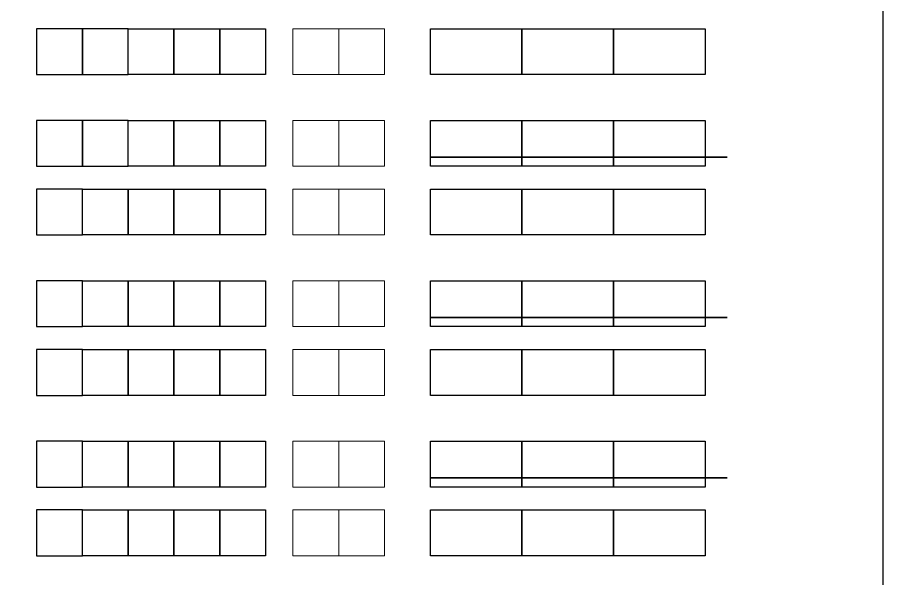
# Model space of a CAD drawing. Header units: millimetres. Extents: x -127141 to 682685, y -1234500 to 49778.
# Drawn here: x 210174 to 682685, y -600000 to -293750 of the extents above; entities that cross this region are included whole.
import ezdxf

# ---------------------------------------------------------------- set-up
doc = ezdxf.new("R2010")
doc.units = ezdxf.units.MM
doc.header["$MEASUREMENT"] = 0
doc.layers.add('A-DO DIEN TICH', color=14, linetype='Continuous', lineweight=0, plot=False)
doc.layers.add('A-TUONG', color=7, linetype='Continuous', lineweight=35)
doc.layers.add('LUOI GIONG', color=160, linetype='Continuous', plot=False)

msp = doc.modelspace()

# ---------------------------------------------------------------- linework, layer by layer
at = {"layer": 'A-DO DIEN TICH'}
for points in [[(360697.5, -300000), (385697.5, -300000), (385697.5, -325000), (360697.5, -325000)], [(385697.5, -300000), (410697.5, -300000), (410697.5, -325000), (385697.5, -325000)], [(360697.5, -350000), (385697.5, -350000), (385697.5, -375000), (360697.5, -375000)], [(385697.5, -350000), (410697.5, -350000), (410697.5, -375000), (385697.5, -375000)], [(360697.5, -387500), (385697.5, -387500), (385697.5, -412500), (360697.5, -412500)], [(385697.5, -387500), (410697.5, -387500), (410697.5, -412500), (385697.5, -412500)], [(360697.5, -437500), (385697.5, -437500), (385697.5, -462500), (360697.5, -462500)], [(385697.5, -437500), (410697.5, -437500), (410697.5, -462500), (385697.5, -462500)], [(360697.5, -475000), (385697.5, -475000), (385697.5, -500000), (360697.5, -500000)], [(385697.5, -475000), (410697.5, -475000), (410697.5, -500000), (385697.5, -500000)], [(360697.5, -525000), (385697.5, -525000), (385697.5, -550000), (360697.5, -550000)], [(385697.5, -525000), (410697.5, -525000), (410697.5, -550000), (385697.5, -550000)], [(360697.5, -562500), (385697.5, -562500), (385697.5, -587500), (360697.5, -587500)], [(385697.5, -562500), (410697.5, -562500), (410697.5, -587500), (385697.5, -587500)]]:
    msp.add_lwpolyline(points, close=True, dxfattribs=at)
at = {"layer": 'A-TUONG'}
for points in [[(435697.5, -370000), (597851, -370000)], [(435697.5, -457500), (597851, -457500)], [(435697.5, -545000), (597851, -545000)]]:
    msp.add_lwpolyline(points, dxfattribs=at)
at = {"layer": 'Defpoints', "color": 2}
msp.add_lwpolyline([(-127141.3, 49777.6), (682684.8, 49777.6), (682684.8, -944114.4), (-127141.3, -944114.4)], close=True, dxfattribs=at)
at = {"layer": 'LUOI GIONG'}
for points in [[(220697.5, -325000), (245697.5, -325000), (245697.5, -300000), (220697.5, -300000)], [(245697.5, -325000), (270697.5, -325000), (270697.5, -300000), (245697.5, -300000)], [(270697.5, -300000), (295697.5, -300000), (295697.5, -325000), (270697.5, -325000)], [(295697.5, -300000), (320697.5, -300000), (320697.5, -325000), (295697.5, -325000)], [(320697.5, -300000), (345697.5, -300000), (345697.5, -325000), (320697.5, -325000)], [(435697.5, -300000), (485697.5, -300000), (485697.5, -325000), (435697.5, -325000)], [(485697.5, -300000), (535697.5, -300000), (535697.5, -325000), (485697.5, -325000)], [(535697.5, -300000), (585697.5, -300000), (585697.5, -325000), (535697.5, -325000)], [(220697.5, -375000), (245697.5, -375000), (245697.5, -350000), (220697.5, -350000)], [(245697.5, -375000), (270697.5, -375000), (270697.5, -350000), (245697.5, -350000)], [(270697.5, -350000), (295697.5, -350000), (295697.5, -375000), (270697.5, -375000)], [(295697.5, -350000), (320697.5, -350000), (320697.5, -375000), (295697.5, -375000)], [(320697.5, -350000), (345697.5, -350000), (345697.5, -375000), (320697.5, -375000)], [(435697.5, -350000), (485697.5, -350000), (485697.5, -375000), (435697.5, -375000)], [(485697.5, -350000), (535697.5, -350000), (535697.5, -375000), (485697.5, -375000)], [(535697.5, -350000), (585697.5, -350000), (585697.5, -375000), (535697.5, -375000)], [(220697.5, -412500), (245697.5, -412500), (245697.5, -387500), (220697.5, -387500)], [(245697.5, -387500), (270697.5, -387500), (270697.5, -412500), (245697.5, -412500)], [(270697.5, -387500), (295697.5, -387500), (295697.5, -412500), (270697.5, -412500)], [(295697.5, -387500), (320697.5, -387500), (320697.5, -412500), (295697.5, -412500)], [(320697.5, -387500), (345697.5, -387500), (345697.5, -412500), (320697.5, -412500)], [(435697.5, -387500), (485697.5, -387500), (485697.5, -412500), (435697.5, -412500)], [(485697.5, -387500), (535697.5, -387500), (535697.5, -412500), (485697.5, -412500)], [(535697.5, -387500), (585697.5, -387500), (585697.5, -412500), (535697.5, -412500)], [(220697.5, -462500), (245697.5, -462500), (245697.5, -437500), (220697.5, -437500)], [(245697.5, -437500), (270697.5, -437500), (270697.5, -462500), (245697.5, -462500)], [(270697.5, -437500), (295697.5, -437500), (295697.5, -462500), (270697.5, -462500)], [(295697.5, -437500), (320697.5, -437500), (320697.5, -462500), (295697.5, -462500)], [(320697.5, -437500), (345697.5, -437500), (345697.5, -462500), (320697.5, -462500)], [(435697.5, -437500), (485697.5, -437500), (485697.5, -462500), (435697.5, -462500)], [(485697.5, -437500), (535697.5, -437500), (535697.5, -462500), (485697.5, -462500)], [(535697.5, -437500), (585697.5, -437500), (585697.5, -462500), (535697.5, -462500)], [(220697.5, -500000), (245697.5, -500000), (245697.5, -475000), (220697.5, -475000)], [(245697.5, -475000), (270697.5, -475000), (270697.5, -500000), (245697.5, -500000)], [(270697.5, -475000), (295697.5, -475000), (295697.5, -500000), (270697.5, -500000)], [(295697.5, -475000), (320697.5, -475000), (320697.5, -500000), (295697.5, -500000)], [(320697.5, -475000), (345697.5, -475000), (345697.5, -500000), (320697.5, -500000)], [(435697.5, -475000), (485697.5, -475000), (485697.5, -500000), (435697.5, -500000)], [(485697.5, -475000), (535697.5, -475000), (535697.5, -500000), (485697.5, -500000)], [(535697.5, -475000), (585697.5, -475000), (585697.5, -500000), (535697.5, -500000)], [(220697.5, -550000), (245697.5, -550000), (245697.5, -525000), (220697.5, -525000)], [(245697.5, -525000), (270697.5, -525000), (270697.5, -550000), (245697.5, -550000)], [(270697.5, -525000), (295697.5, -525000), (295697.5, -550000), (270697.5, -550000)], [(295697.5, -525000), (320697.5, -525000), (320697.5, -550000), (295697.5, -550000)], [(320697.5, -525000), (345697.5, -525000), (345697.5, -550000), (320697.5, -550000)], [(435697.5, -525000), (485697.5, -525000), (485697.5, -550000), (435697.5, -550000)], [(485697.5, -525000), (535697.5, -525000), (535697.5, -550000), (485697.5, -550000)], [(535697.5, -525000), (585697.5, -525000), (585697.5, -550000), (535697.5, -550000)], [(220697.5, -587500), (245697.5, -587500), (245697.5, -562500), (220697.5, -562500)], [(245697.5, -562500), (270697.5, -562500), (270697.5, -587500), (245697.5, -587500)], [(270697.5, -562500), (295697.5, -562500), (295697.5, -587500), (270697.5, -587500)], [(295697.5, -562500), (320697.5, -562500), (320697.5, -587500), (295697.5, -587500)], [(320697.5, -562500), (345697.5, -562500), (345697.5, -587500), (320697.5, -587500)], [(435697.5, -562500), (485697.5, -562500), (485697.5, -587500), (435697.5, -587500)], [(485697.5, -562500), (535697.5, -562500), (535697.5, -587500), (485697.5, -587500)], [(535697.5, -562500), (585697.5, -562500), (585697.5, -587500), (535697.5, -587500)]]:
    msp.add_lwpolyline(points, close=True, dxfattribs=at)

doc.saveas('drawing.dxf')
